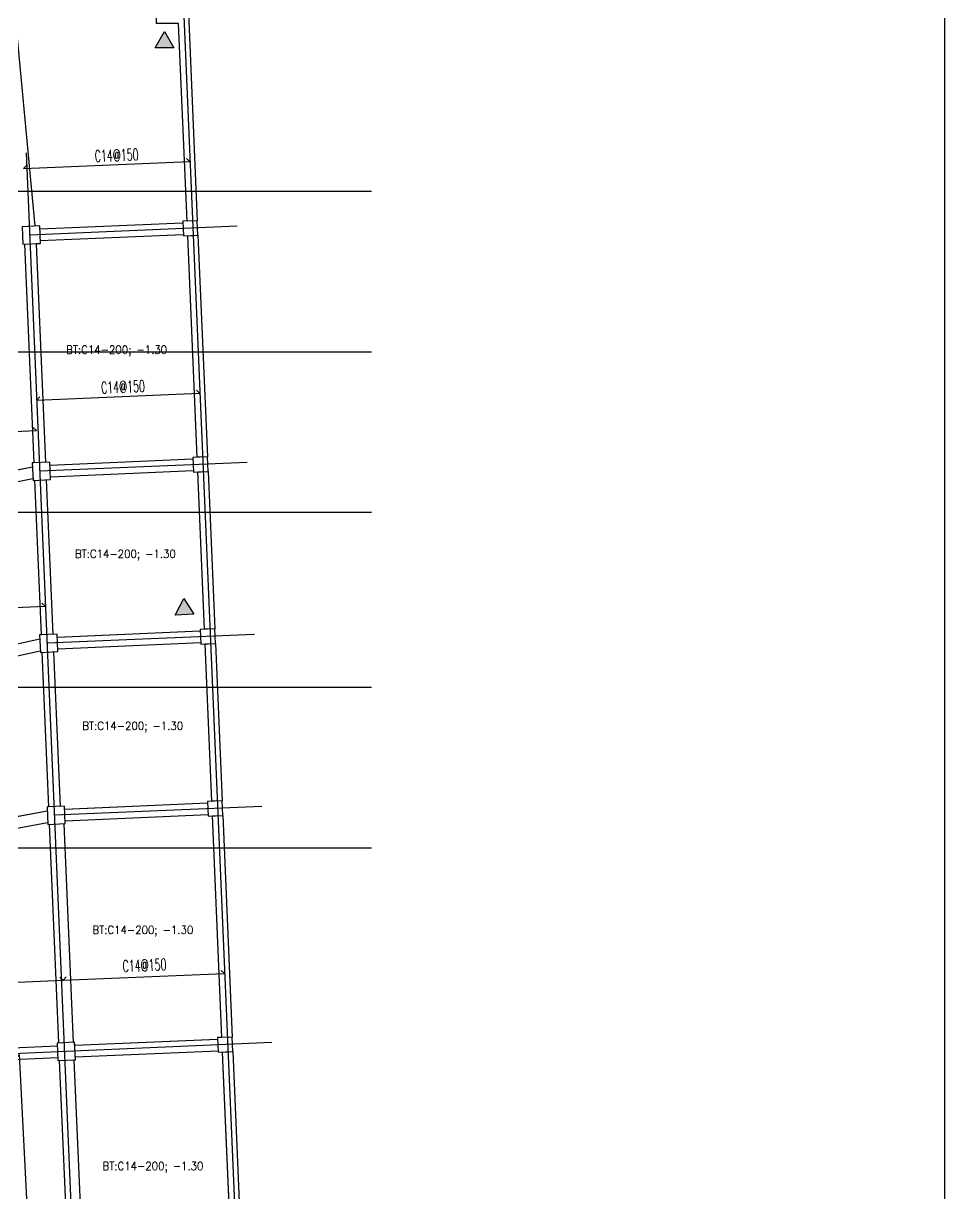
# Model space of a CAD drawing. Header units: millimetres. Extents: x 129427 to 386235, y 419441 to 703525.
# Drawn here: x 354684 to 386235, y 594645 to 634745 of the extents above; entities that cross this region are included whole.
import ezdxf
from ezdxf.enums import TextEntityAlignment as Align

# ---------------------------------------------------------------- set-up
doc = ezdxf.new("R2010")
doc.units = ezdxf.units.MM
doc.header["$LTSCALE"] = 100
for name, color, linetype in [('B-dote', 253, 'Continuous'), ('B-正筋文字', 7, 'Continuous'), ('B-正筋钢筋', 6, 'Continuous'), ('B-沉降观测点', 5, 'Continuous'), ('COLU', 7, 'Continuous'), ('h斜线-墙', 7, 'Continuous'), ('h斜线-柱', 7, 'Continuous'), ('Q-AXIS', 3, 'Continuous'), ('WALL', 3, 'Continuous'), ('梁虚线', 4, 'Continuous')]:
    doc.layers.add(name, color=color, linetype=linetype)
doc.layers.add('floor13', color=211, linetype='Continuous', lineweight=0, true_color=0xffaaff)
doc.styles.get("Standard").update_dxf_attribs({"font": 'standard'})

# ---------------------------------------------------------------- blocks, each defined once
blk = doc.blocks.new('A$C7FDE0673')
at = {"layer": 'B-沉降观测点'}
blk.add_hatch(color=256, dxfattribs=at).paths.add_polyline_path([(318, 551), (0, 0), (636, 0)], flags=0)
blk.add_lwpolyline([(0, 0), (318, 551), (636, 0)], close=True, dxfattribs=at)

msp = doc.modelspace()

# ---------------------------------------------------------------- hatches: boundary and pattern name
at = {"layer": 'h斜线-墙'}
h = msp.add_hatch(dxfattribs=at)
h.set_pattern_fill('ANSI31', color=256, scale=40, angle=2.44399, style=0)
h.set_pattern_definition([])
h.paths.add_polyline_path([(359246.5, 635094.7), (360336.6, 635094.7), (360640.1, 627984.3), (360290.4, 627969.4), (360001.3, 634744.7), (359246.5, 634744.7)], flags=0)
h = msp.add_hatch(dxfattribs=at)
h.set_pattern_fill('ANSI31', color=256, scale=40, angle=2.44399, style=0)
h.set_pattern_definition([])
h.paths.add_polyline_path([(360311.8, 627469.9), (360661.4, 627484.8), (360985.5, 619891.7), (360635.8, 619876.8)], flags=0)
h = msp.add_hatch(dxfattribs=at)
h.set_pattern_fill('ANSI31', color=256, scale=40, angle=2.44399, style=0)
h.set_pattern_definition([])
h.paths.add_polyline_path([(360657.2, 619377.2), (361006.8, 619392.2), (361237.1, 613997.1), (360887.4, 613982.1)], flags=0)
h = msp.add_hatch(dxfattribs=at)
h.set_pattern_fill('ANSI31', color=256, scale=40, angle=2.44399, style=0)
h.set_pattern_definition([])
h.paths.add_polyline_path([(360908.8, 613482.6), (361258.4, 613497.5), (361488.7, 608102.4), (361139, 608087.5)], flags=0)
h = msp.add_hatch(dxfattribs=at)
h.set_pattern_fill('ANSI31', color=256, scale=40, angle=2.44399, style=0)
h.set_pattern_definition([])
h.paths.add_polyline_path([(361160.3, 607588), (361510, 607602.9), (361834.1, 600009.8), (361484.4, 599994.9)], flags=0)
h = msp.add_hatch(dxfattribs=at)
h.set_pattern_fill('ANSI31', color=256, scale=40, angle=2.44399, style=0)
h.set_pattern_definition([])
h.paths.add_polyline_path([(361505.8, 599495.3), (361855.4, 599510.3), (362179.5, 591917.2), (361829.8, 591902.2)], flags=0)
at = {"layer": 'h斜线-柱'}
h = msp.add_hatch(dxfattribs=at)
h.set_pattern_fill('ANSI31', color=256, scale=40, angle=2.44399, style=0)
h.set_pattern_definition([])
h.paths.add_polyline_path([(360161.9, 627463.5), (360661.4, 627484.8), (360640.1, 627984.3), (360140.6, 627963)], flags=0)
h = msp.add_hatch(dxfattribs=at)
h.set_pattern_fill('ANSI31', color=256, scale=40, angle=2.44399, style=0)
h.set_pattern_definition([])
h.paths.add_polyline_path([(354669, 627179), (355268.5, 627204.6), (355242.9, 627804), (354643.4, 627778.4)], flags=0)
h = msp.add_hatch(dxfattribs=at)
h.set_pattern_fill('ANSI31', color=256, scale=40, angle=2.44399, style=0)
h.set_pattern_definition([])
h.paths.add_polyline_path([(355014.4, 619086.3), (355613.9, 619111.9), (355588.3, 619711.4), (354988.9, 619685.8)], flags=0)
h = msp.add_hatch(dxfattribs=at)
h.set_pattern_fill('ANSI31', color=256, scale=40, angle=2.44399, style=0)
h.set_pattern_definition([])
h.paths.add_polyline_path([(360507.3, 619370.8), (361006.8, 619392.2), (360985.5, 619891.7), (360486, 619870.4)], flags=0)
h = msp.add_hatch(dxfattribs=at)
h.set_pattern_fill('ANSI31', color=256, scale=40, angle=2.44399, style=0)
h.set_pattern_definition([])
h.paths.add_polyline_path([(360758.9, 613476.2), (361258.4, 613497.5), (361237.1, 613997.1), (360737.6, 613975.7)], flags=0)
h = msp.add_hatch(dxfattribs=at)
h.set_pattern_fill('ANSI31', color=256, scale=40, angle=2.44399, style=0)
h.set_pattern_definition([])
h.paths.add_polyline_path([(355266, 613191.7), (355865.5, 613217.3), (355839.9, 613816.8), (355240.4, 613791.2)], flags=0)
h = msp.add_hatch(dxfattribs=at)
h.set_pattern_fill('ANSI31', color=256, scale=40, angle=2.44399, style=0)
h.set_pattern_definition([])
h.paths.add_polyline_path([(355517.6, 607297.1), (356117.1, 607322.7), (356091.5, 607922.1), (355492, 607896.5)], flags=0)
h = msp.add_hatch(dxfattribs=at)
h.set_pattern_fill('ANSI31', color=256, scale=40, angle=2.44399, style=0)
h.set_pattern_definition([])
h.paths.add_polyline_path([(361010.5, 607581.6), (361510, 607602.9), (361488.7, 608102.4), (360989.2, 608081.1)], flags=0)
h = msp.add_hatch(dxfattribs=at)
h.set_pattern_fill('ANSI31', color=256, scale=40, angle=2.44399, style=0)
h.set_pattern_definition([])
h.paths.add_polyline_path([(361355.9, 599488.9), (361855.4, 599510.3), (361834.1, 600009.8), (361334.6, 599988.5)], flags=0)
h = msp.add_hatch(dxfattribs=at)
h.set_pattern_fill('ANSI31', color=256, scale=40, angle=2.44399, style=0)
h.set_pattern_definition([])
h.paths.add_polyline_path([(355863, 599204.4), (356462.5, 599230), (356436.9, 599829.5), (355837.4, 599803.9)], flags=0)

# ---------------------------------------------------------------- linework, layer by layer
at = {"layer": 'B-dote'}
for p, q in [((365014.1, 521988.1), (360190.8, 634994.7)), ((359391.3, 522402.2), (354785.6, 630310.2)), ((236131.7, 628994.7), (366607.1, 628994.7)), ((361999.6, 627792.1), (354906, 627489.4)), ((312846.5, 623494.7), (366607.1, 623494.7)), ((362345, 619699.5), (355251.4, 619396.7)), ((322296.5, 617994.7), (366607.1, 617994.7)), ((362596.6, 613804.9), (355503, 613502.1)), ((336846.5, 611994.7), (366607.1, 611994.7)), ((362848.1, 607910.2), (355754.6, 607607.5)), ((336846.5, 606494.7), (366607.1, 606494.7)), ((363193.5, 599817.6), (350105.5, 599259))]:
    msp.add_line(p, q, dxfattribs=at)
at = {"layer": 'B-正筋钢筋'}
for points in [[(354791.9, 629879.9), (354690.5, 629769.4), (360378.4, 630012.2), (360267.9, 630113.7)], [(355248.8, 621947), (355147.3, 621836.5), (360717.2, 622074.2), (360606.7, 622175.7)], [(349281.9, 620642.7), (349180.5, 620532.2), (355133.6, 620795.5), (355023.1, 620897)], [(349571.6, 614622.9), (349470.2, 614512.5), (355423.3, 614775.7), (355312.8, 614877.2)], [(350152.7, 601811.4), (350051.3, 601700.9), (356045.8, 601956.7), (355935.4, 602058.2)], [(356147.3, 602067.2), (356045.8, 601956.7), (361565.8, 602192.3), (361455.3, 602293.8)], [(354854.5, 591410.2), (354965, 591308.7), (354552, 599406.2), (354450.6, 599295.8)]]:
    msp.add_lwpolyline(points, dxfattribs=at)
at = {"layer": 'COLU'}
for points in [[(360161.9, 627463.5), (360661.4, 627484.8), (360640.1, 627984.3), (360140.6, 627963)], [(354669, 627179), (355268.5, 627204.6), (355242.9, 627804), (354643.4, 627778.4)], [(355014.4, 619086.3), (355613.9, 619111.9), (355588.3, 619711.4), (354988.9, 619685.8)], [(360507.3, 619370.8), (361006.8, 619392.2), (360985.5, 619891.7), (360486, 619870.4)], [(360758.9, 613476.2), (361258.4, 613497.5), (361237.1, 613997.1), (360737.6, 613975.7)], [(355266, 613191.7), (355865.5, 613217.3), (355839.9, 613816.8), (355240.4, 613791.2)], [(355517.6, 607297.1), (356117.1, 607322.7), (356091.5, 607922.1), (355492, 607896.5)], [(361010.5, 607581.6), (361510, 607602.9), (361488.7, 608102.4), (360989.2, 608081.1)], [(361355.9, 599488.9), (361855.4, 599510.3), (361834.1, 600009.8), (361334.6, 599988.5)], [(355863, 599204.4), (356462.5, 599230), (356436.9, 599829.5), (355837.4, 599803.9)]]:
    msp.add_lwpolyline(points, close=True, dxfattribs=at)
at = {"layer": 'floor13'}
for p, q in [((354719, 627181.1), (354669, 627179)), ((355038.8, 619687.9), (354719, 627181.1)), ((355268.5, 627204.6), (355118.6, 627198.2)), ((355118.6, 627198.2), (355438.4, 619705)), ((360159.8, 627513.4), (355264.2, 627304.5)), ((355264.2, 627304.5), (355268.5, 627204.6)), ((360161.9, 627463.5), (360159.8, 627513.4)), ((360311.8, 627469.9), (360161.9, 627463.5)), ((360635.8, 619876.8), (360311.8, 627469.9)), ((349436.3, 618455.5), (354994.7, 619548.6)), ((354988.9, 619685.8), (355038.8, 619687.9)), ((354994.7, 619548.6), (354988.9, 619685.8)), ((355438.4, 619705), (355588.3, 619711.4)), ((355588.3, 619711.4), (355592.6, 619611.5)), ((355592.6, 619611.5), (360488.1, 619820.4)), ((360486, 619870.4), (360635.8, 619876.8)), ((360488.1, 619820.4), (360486, 619870.4)), ((355012, 619144.3), (349453.5, 618051.2)), ((355014.4, 619086.3), (355012, 619144.3)), ((360505.2, 619420.8), (355609.6, 619211.8)), ((355609.6, 619211.8), (355613.9, 619111.9)), ((360507.3, 619370.8), (360505.2, 619420.8)), ((360657.2, 619377.2), (360507.3, 619370.8)), ((360887.4, 613982.1), (360657.2, 619377.2)), ((355064.4, 619088.5), (355014.4, 619086.3)), ((355290.4, 613793.3), (355064.4, 619088.5)), ((355613.9, 619111.9), (355464, 619105.5)), ((355464, 619105.5), (355690, 613810.4)), ((360737.6, 613975.7), (360887.4, 613982.1)), ((360739.7, 613925.8), (360737.6, 613975.7)), ((349810.1, 612455.9), (355246.4, 613650.5)), ((355240.4, 613791.2), (355290.4, 613793.3)), ((355246.4, 613650.5), (355240.4, 613791.2)), ((355690, 613810.4), (355839.9, 613816.8)), ((355839.9, 613816.8), (355844.2, 613716.9)), ((355844.2, 613716.9), (360739.7, 613925.8)), ((355263.8, 613244.8), (349809.9, 612046.3)), ((355266, 613191.7), (355263.8, 613244.8)), ((355316, 613193.8), (355266, 613191.7)), ((355542, 607898.7), (355316, 613193.8)), ((355865.5, 613217.3), (355715.6, 613210.9)), ((355715.6, 613210.9), (355941.6, 607915.7)), ((360756.8, 613526.2), (355861.2, 613317.2)), ((355861.2, 613317.2), (355865.5, 613217.3)), ((360758.9, 613476.2), (360756.8, 613526.2)), ((360908.8, 613482.6), (360758.9, 613476.2)), ((361139, 608087.5), (360908.8, 613482.6)), ((355941.6, 607915.7), (356091.5, 607922.1)), ((356091.5, 607922.1), (356095.8, 607822.2)), ((356095.8, 607822.2), (360991.3, 608031.2)), ((360989.2, 608081.1), (361139, 608087.5)), ((360991.3, 608031.2), (360989.2, 608081.1)), ((350113.3, 606758.8), (355497.7, 607763)), ((355492, 607896.5), (355542, 607898.7)), ((355497.7, 607763), (355492, 607896.5)), ((361008.4, 607631.5), (356112.8, 607422.6)), ((361010.5, 607581.6), (361008.4, 607631.5)), ((361160.3, 607588), (361010.5, 607581.6)), ((361484.4, 599994.9), (361160.3, 607588)), ((355515, 607359.3), (350053.4, 606340.7)), ((355517.6, 607297.1), (355515, 607359.3)), ((355567.6, 607299.2), (355517.6, 607297.1)), ((355887.4, 599806), (355567.6, 607299.2)), ((356117.1, 607322.7), (356067.1, 607320.5)), ((356067.1, 607320.5), (356386.9, 599827.4)), ((356112.8, 607422.6), (356117.1, 607322.7)), ((356441.2, 599729.6), (361336.7, 599938.5)), ((361334.6, 599988.5), (361484.4, 599994.9)), ((361336.7, 599938.5), (361334.6, 599988.5)), ((350346.7, 599469.5), (355841.7, 599704)), ((355837.4, 599803.9), (355887.4, 599806)), ((355841.7, 599704), (355837.4, 599803.9)), ((356386.9, 599827.4), (356436.9, 599829.5)), ((356436.9, 599829.5), (356441.2, 599729.6)), ((361353.8, 599538.9), (356458.2, 599329.9)), ((361355.9, 599488.9), (361353.8, 599538.9)), ((361505.8, 599495.3), (361355.9, 599488.9)), ((361829.8, 591902.2), (361505.8, 599495.3)), ((355858.8, 599304.4), (350363.8, 599069.8)), ((355863, 599204.4), (355858.8, 599304.4)), ((355913, 599206.6), (355863, 599204.4)), ((356232.8, 591713.4), (355913, 599206.6)), ((356462.5, 599230), (356412.5, 599227.9)), ((356412.5, 599227.9), (356732.4, 591734.7)), ((356458.2, 599329.9), (356462.5, 599230))]:
    msp.add_line(p, q, dxfattribs=at)
at = {"layer": 'Q-AXIS'}
msp.add_lwpolyline([(156734.8, 703525.4), (386234.8, 703525.4), (386234.8, 467498.7), (156734.8, 467498.7)], close=True, dxfattribs=at)
at = {"layer": 'WALL'}
for points in [[(359246.5, 635094.7), (360336.6, 635094.7), (360640.1, 627984.3), (360290.4, 627969.4), (360001.3, 634744.7), (359246.5, 634744.7)], [(360311.8, 627469.9), (360661.4, 627484.8), (360985.5, 619891.7), (360635.8, 619876.8)], [(360657.2, 619377.2), (361006.8, 619392.2), (361237.1, 613997.1), (360887.4, 613982.1)], [(360908.8, 613482.6), (361258.4, 613497.5), (361488.7, 608102.4), (361139, 608087.5)], [(361160.3, 607588), (361510, 607602.9), (361834.1, 600009.8), (361484.4, 599994.9)], [(361505.8, 599495.3), (361855.4, 599510.3), (362179.5, 591917.2), (361829.8, 591902.2)]]:
    msp.add_lwpolyline(points, close=True, dxfattribs=at)
at = {"layer": '梁虚线'}
for p, q in [((354421, 634744.7), (355077.9, 627795.5)), ((355248.7, 627704.1), (360144.2, 627913.1)), ((354718.9, 627182.7), (355038.8, 619689.5)), ((355118.7, 627196.6), (355438.5, 619703.4)), ((355262.7, 627304.4), (360158.2, 627513.4)), ((349436.3, 618455.5), (354996, 619548.9)), ((355594.1, 619611.5), (360489.7, 619820.5)), ((355608.1, 619211.8), (360503.6, 619420.7)), ((349453.5, 618051.2), (355010.1, 619144)), ((355064.3, 619090), (355290.3, 613794.8)), ((355464.1, 619104), (355690.1, 613808.8)), ((349794.5, 612452.5), (355247.7, 613650.8)), ((355845.7, 613716.9), (360741.3, 613925.9)), ((349808.7, 612046.1), (355261.9, 613244.3)), ((355315.9, 613195.4), (355541.9, 607900.2)), ((355715.7, 613209.3), (355941.7, 607914.2)), ((355859.7, 613317.1), (360755.2, 613526.1)), ((356097.3, 607822.3), (360992.8, 608031.2)), ((350036.2, 606744.4), (355499, 607763.2)), ((356111.3, 607422.5), (361006.8, 607631.5)), ((350053.4, 606340.7), (355513.1, 607359)), ((355567.5, 607300.7), (355887.3, 599807.6)), ((356067.2, 607318.2), (356387, 599825)), ((356442.7, 599729.6), (361338.2, 599938.6)), ((350346.7, 599469.5), (355843.2, 599704.1)), ((356456.7, 599329.9), (361352.2, 599538.8)), ((350363.8, 599069.8), (355857.2, 599304.3)), ((355912.9, 599208.1), (356232.7, 591715)), ((356412.6, 599225.6), (356732.5, 591732.4))]:
    msp.add_line(p, q, dxfattribs=at)

# ---------------------------------------------------------------- block references
at = {"layer": 'B-沉降观测点'}
msp.add_blockref('A$C7FDE0673', (359199.4, 633911.2), dxfattribs=at)
at = {"layer": 'B-沉降观测点', "rotation": 2.443980283921606}
msp.add_blockref('A$C7FDE0673', (359884.4, 614469.3), dxfattribs=at)

# ---------------------------------------------------------------- texts
at = {"layer": 'B-正筋文字', "width": 0.65}
for rotation, p in [(2.44415, (357135.7, 629994.6)), (2.44413, (357352.5, 622059.1)), (2.44413, (358089.3, 602236.2))]:
    msp.add_text('C14@150', height=400, rotation=rotation, dxfattribs=at).set_placement(p)
at = {"layer": 'floor13'}
for p in [(357877.2, 623562.5), (358175.7, 616568.8), (358427.3, 610674.2), (358775.8, 603680.6), (359121.2, 595587.9)]:
    msp.add_text('BT:C14-200; -1.30', height=280, dxfattribs=at).set_placement(p, align=Align.MIDDLE_CENTER)

doc.saveas('drawing.dxf')
